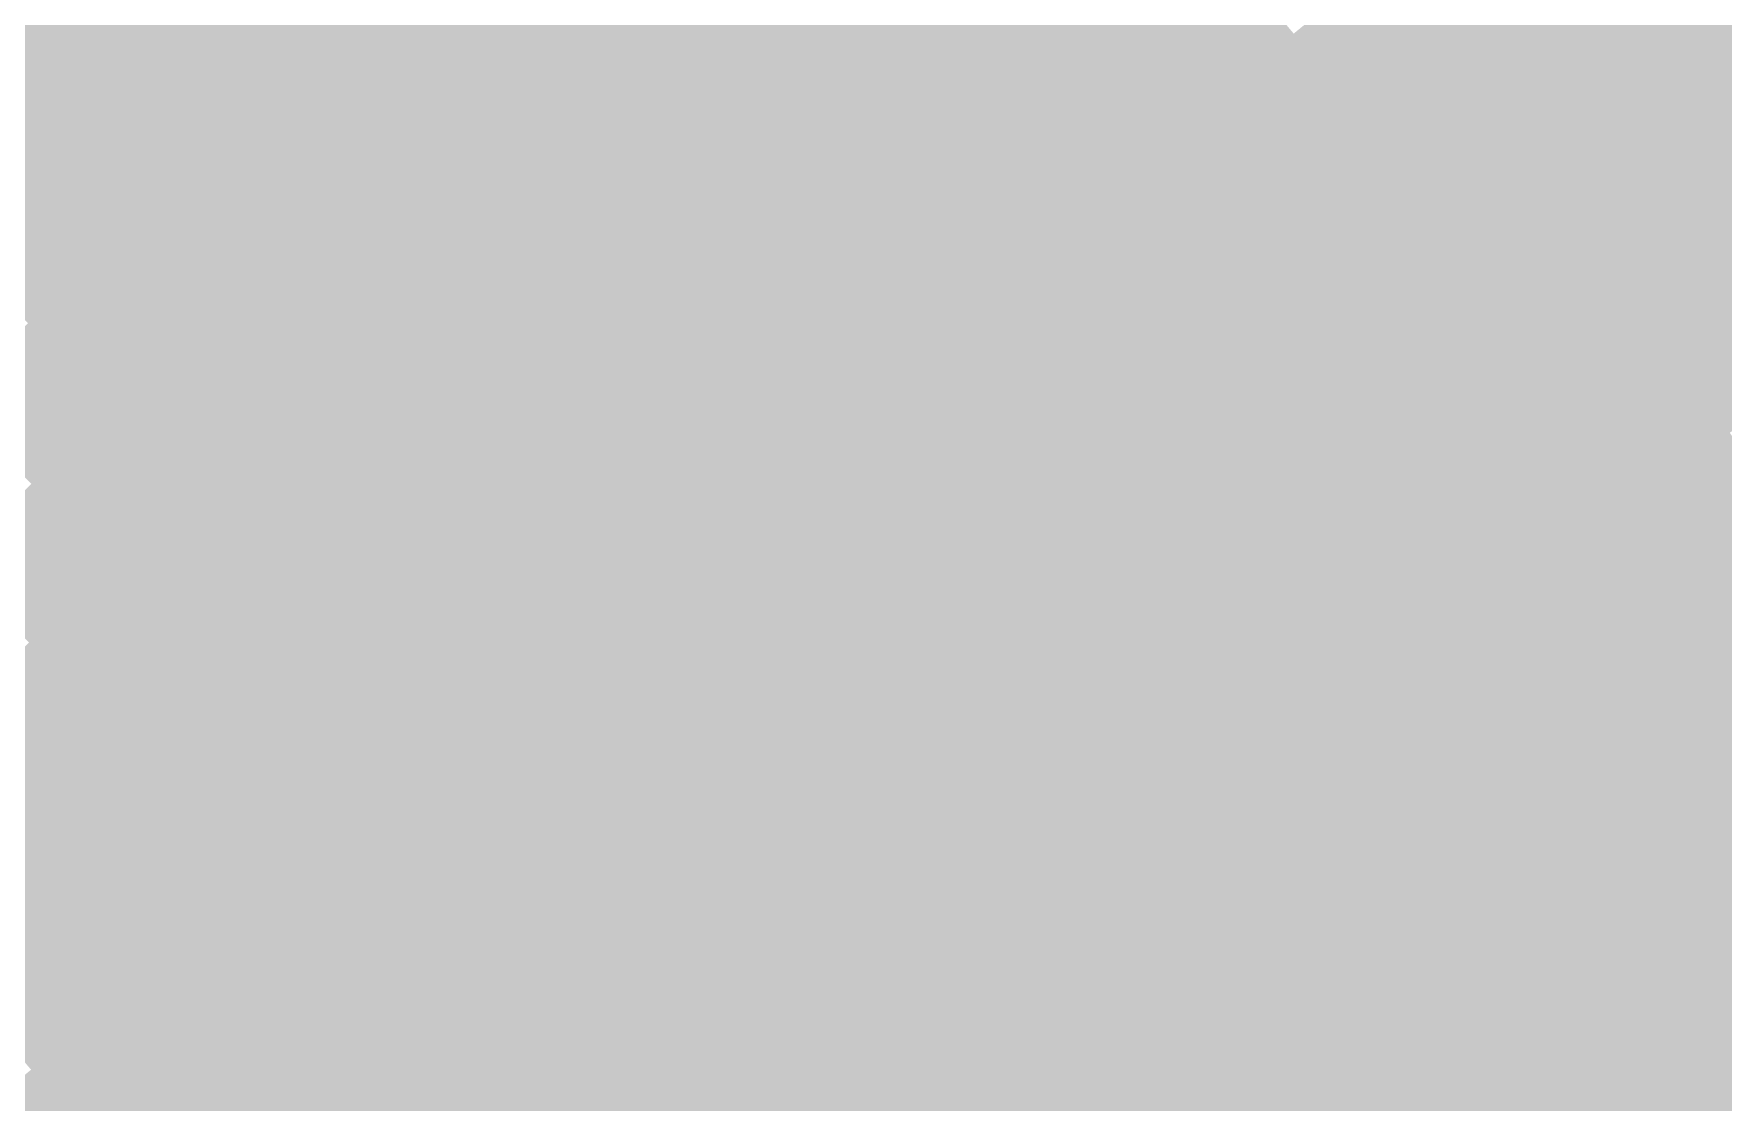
# Model space of a CAD drawing. Header units: inches. Extents: x -266 to 784, y -170 to 213.
# Drawn here: x 58.02 to 88.02, y 47 to 65.97 of the extents above; entities that cross this region are included whole.
import ezdxf

# ---------------------------------------------------------------- set-up
doc = ezdxf.new("R2010")
doc.units = ezdxf.units.IN
doc.header["$MEASUREMENT"] = 0

msp = doc.modelspace()

# ---------------------------------------------------------------- linework, layer by layer
at = {"color": 31, "true_color": 0xfec546}
msp.add_solid([(74.836064, 67.827454), (75.577015, 68.499013), (76.478093, 65.970457), (77.235302, 66.62363)], dxfattribs=at)
at = {"color": 31, "true_color": 0xfeca6d}
msp.add_solid([(82.712119, 67.880081), (83.485129, 68.514475), (84.353068, 65.82978), (85.141414, 66.445012)], dxfattribs=at)
at = {"color": 40, "true_color": 0xfcca00}
msp.add_solid([(58.132383, 67.391587), (58.785556, 68.148796), (59.768747, 65.94465), (60.440306, 66.685601)], dxfattribs=at)
at = {"color": 40, "true_color": 0xffc706}
msp.add_solid([(61.111865, 67.426552), (61.783424, 68.167504), (62.74819, 65.906485), (63.43773, 66.630732)], dxfattribs=at)
at = {"color": 40, "true_color": 0xffc333}
msp.add_solid([(70.976214, 67.574973), (71.700461, 68.264514), (72.61321, 65.812778), (73.354161, 66.484337)], dxfattribs=at)
at = {"color": 31, "true_color": 0xffcd7f}
msp.add_solid([(86.718107, 67.675475), (87.506453, 68.290707), (88.352828, 65.526923), (89.156036, 66.122623)], dxfattribs=at)
at = {"color": 40, "true_color": 0xffc513}
msp.add_solid([(64.127271, 67.354979), (64.816811, 68.079226), (65.760931, 65.760931), (66.468037, 66.468037)], dxfattribs=at)
at = {"color": 40, "true_color": 0xffc320}
msp.add_solid([(67.175144, 67.175144), (67.882251, 67.882251), (68.803473, 65.506352), (69.52772, 66.195892)], dxfattribs=at)
at = {"color": 31, "true_color": 0xfec340}
msp.add_solid([(74.095113, 67.155895), (74.836064, 67.827454), (75.720885, 65.317284), (76.478093, 65.970457)], dxfattribs=at)
at = {"color": 31, "true_color": 0xfec553}
msp.add_solid([(77.992511, 67.276803), (78.74972, 67.929976), (79.620077, 65.342508), (80.393087, 65.976902)], dxfattribs=at)
at = {"color": 31, "true_color": 0xfec866}
msp.add_solid([(81.939108, 67.245688), (82.712119, 67.880081), (83.564721, 65.214549), (84.353068, 65.82978)], dxfattribs=at)
at = {"color": 40, "true_color": 0xffc12d}
msp.add_solid([(70.251967, 66.885433), (70.976214, 67.574973), (71.872259, 65.141219), (72.61321, 65.812778)], dxfattribs=at)
at = {"color": 31, "true_color": 0xfecc7a}
msp.add_solid([(85.929761, 67.060243), (86.718107, 67.675475), (87.549621, 64.931224), (88.352828, 65.526923)], dxfattribs=at)
at = {"color": 40, "true_color": 0xf7c600}
msp.add_solid([(57.47921, 66.634378), (58.132383, 67.391587), (59.097188, 65.203699), (59.768747, 65.94465)], dxfattribs=at)
at = {"color": 40, "true_color": 0xffc600}
msp.add_solid([(60.440306, 66.685601), (61.111865, 67.426552), (62.058649, 65.182237), (62.74819, 65.906485)], dxfattribs=at)
at = {"color": 40, "true_color": 0xffc30d}
msp.add_solid([(63.43773, 66.630732), (64.127271, 67.354979), (65.053824, 65.053824), (65.760931, 65.760931)], dxfattribs=at)
at = {"color": 31, "true_color": 0xfec24d}
msp.add_solid([(77.235302, 66.62363), (77.992511, 67.276803), (78.847066, 64.708115), (79.620077, 65.342508)], dxfattribs=at)
at = {"color": 31, "true_color": 0xfec560}
msp.add_solid([(81.166098, 66.611295), (81.939108, 67.245688), (82.776375, 64.599317), (83.564721, 65.214549)], dxfattribs=at)
at = {"color": 40, "true_color": 0xffc11a}
msp.add_solid([(66.468037, 66.468037), (67.175144, 67.175144), (68.079226, 64.816811), (68.803473, 65.506352)], dxfattribs=at)
at = {"color": 40, "true_color": 0xffc03a}
msp.add_solid([(73.354161, 66.484337), (74.095113, 67.155895), (74.963676, 64.664111), (75.720885, 65.317284)], dxfattribs=at)
at = {"color": 31, "true_color": 0xfec973}
msp.add_solid([(85.141414, 66.445012), (85.929761, 67.060243), (86.746413, 64.335525), (87.549621, 64.931224)], dxfattribs=at)
at = {"color": 40, "true_color": 0xf3c300}
msp.add_solid([(56.826037, 65.87717), (57.47921, 66.634378), (58.425629, 64.462748), (59.097188, 65.203699)], dxfattribs=at)
at = {"color": 40, "true_color": 0xfcc400}
msp.add_solid([(59.768747, 65.94465), (60.440306, 66.685601), (61.369108, 64.45799), (62.058649, 65.182237)], dxfattribs=at)
at = {"color": 40, "true_color": 0xffc206}
msp.add_solid([(62.74819, 65.906485), (63.43773, 66.630732), (64.346717, 64.346717), (65.053824, 65.053824)], dxfattribs=at)
at = {"color": 40, "true_color": 0xffbf26}
msp.add_solid([(69.52772, 66.195892), (70.251967, 66.885433), (71.131308, 64.46966), (71.872259, 65.141219)], dxfattribs=at)
at = {"color": 31, "true_color": 0xfec046}
msp.add_solid([(76.478093, 65.970457), (77.235302, 66.62363), (78.074056, 64.073722), (78.847066, 64.708115)], dxfattribs=at)
at = {"color": 31, "true_color": 0xfec35a}
msp.add_solid([(80.393087, 65.976902), (81.166098, 66.611295), (81.988028, 63.984085), (82.776375, 64.599317)], dxfattribs=at)
at = {"color": 40, "true_color": 0xffbf13}
msp.add_solid([(65.760931, 65.760931), (66.468037, 66.468037), (67.354979, 64.127271), (68.079226, 64.816811)], dxfattribs=at)
at = {"color": 40, "true_color": 0xffbe33}
msp.add_solid([(72.61321, 65.812778), (73.354161, 66.484337), (74.206467, 64.010939), (74.963676, 64.664111)], dxfattribs=at)
at = {"color": 31, "true_color": 0xfec76d}
msp.add_solid([(84.353068, 65.82978), (85.141414, 66.445012), (85.943206, 63.739826), (86.746413, 64.335525)], dxfattribs=at)
at = {"color": 40, "true_color": 0xffbe20}
msp.add_solid([(68.803473, 65.506352), (69.52772, 66.195892), (70.390357, 63.798101), (71.131308, 64.46966)], dxfattribs=at)
at = {"color": 40, "true_color": 0xefbf00}
msp.add_solid([(56.172864, 65.119961), (56.826037, 65.87717), (57.75407, 63.721797), (58.425629, 64.462748)], dxfattribs=at)
at = {"color": 40, "true_color": 0xf7c000}
msp.add_solid([(59.097188, 65.203699), (59.768747, 65.94465), (60.679568, 63.733743), (61.369108, 64.45799)], dxfattribs=at)
at = {"color": 40, "true_color": 0xffc000}
msp.add_solid([(62.058649, 65.182237), (62.74819, 65.906485), (63.63961, 63.63961), (64.346717, 64.346717)], dxfattribs=at)
at = {"color": 40, "true_color": 0xffbe0d}
msp.add_solid([(65.053824, 65.053824), (65.760931, 65.760931), (66.630732, 63.43773), (67.354979, 64.127271)], dxfattribs=at)
at = {"color": 40, "true_color": 0xffbc2d}
msp.add_solid([(71.872259, 65.141219), (72.61321, 65.812778), (73.449258, 63.357766), (74.206467, 64.010939)], dxfattribs=at)
at = {"color": 31, "true_color": 0xfebe40}
msp.add_solid([(75.720885, 65.317284), (76.478093, 65.970457), (77.301045, 63.439328), (78.074056, 64.073722)], dxfattribs=at)
at = {"color": 31, "true_color": 0xfec153}
msp.add_solid([(79.620077, 65.342508), (80.393087, 65.976902), (81.199682, 63.368854), (81.988028, 63.984085)], dxfattribs=at)
at = {"color": 31, "true_color": 0xfec466}
msp.add_solid([(83.564721, 65.214549), (84.353068, 65.82978), (85.139998, 63.144126), (85.943206, 63.739826)], dxfattribs=at)
at = {"color": 40, "true_color": 0xffbc1a}
msp.add_solid([(68.079226, 64.816811), (68.803473, 65.506352), (69.649406, 63.126542), (70.390357, 63.798101)], dxfattribs=at)
at = {"color": 31, "true_color": 0xfec87a}
msp.add_solid([(87.549621, 64.931224), (88.352828, 65.526923), (89.116745, 62.763093), (89.934329, 63.338901)], dxfattribs=at)
at = {"color": 40, "true_color": 0xf3bd00}
msp.add_solid([(58.425629, 64.462748), (59.097188, 65.203699), (59.990027, 63.009496), (60.679568, 63.733743)], dxfattribs=at)
at = {"color": 40, "true_color": 0xfcbe00}
msp.add_solid([(61.369108, 64.45799), (62.058649, 65.182237), (62.932504, 62.932504), (63.63961, 63.63961)], dxfattribs=at)
at = {"color": 40, "true_color": 0xffba26}
msp.add_solid([(71.131308, 64.46966), (71.872259, 65.141219), (72.692049, 62.704593), (73.449258, 63.357766)], dxfattribs=at)
at = {"color": 40, "true_color": 0xffbc3a}
msp.add_solid([(74.963676, 64.664111), (75.720885, 65.317284), (76.528035, 62.804935), (77.301045, 63.439328)], dxfattribs=at)
at = {"color": 31, "true_color": 0xfebe4d}
msp.add_solid([(78.847066, 64.708115), (79.620077, 65.342508), (80.411336, 62.753622), (81.199682, 63.368854)], dxfattribs=at)
at = {"color": 31, "true_color": 0xfec260}
msp.add_solid([(82.776375, 64.599317), (83.564721, 65.214549), (84.336791, 62.548427), (85.139998, 63.144126)], dxfattribs=at)
at = {"color": 40, "true_color": 0xffbc06}
msp.add_solid([(64.346717, 64.346717), (65.053824, 65.053824), (65.906485, 62.74819), (66.630732, 63.43773)], dxfattribs=at)
at = {"color": 40, "true_color": 0xffba13}
msp.add_solid([(67.354979, 64.127271), (68.079226, 64.816811), (68.908455, 62.454983), (69.649406, 63.126542)], dxfattribs=at)
at = {"color": 31, "true_color": 0xfec673}
msp.add_solid([(86.746413, 64.335525), (87.549621, 64.931224), (88.29916, 62.187285), (89.116745, 62.763093)], dxfattribs=at)
at = {"color": 40, "true_color": 0xffba33}
msp.add_solid([(74.206467, 64.010939), (74.963676, 64.664111), (75.755024, 62.170542), (76.528035, 62.804935)], dxfattribs=at)
at = {"color": 31, "true_color": 0xfebc46}
msp.add_solid([(78.074056, 64.073722), (78.847066, 64.708115), (79.622989, 62.138391), (80.411336, 62.753622)], dxfattribs=at)
at = {"color": 31, "true_color": 0xfebf5a}
msp.add_solid([(81.988028, 63.984085), (82.776375, 64.599317), (83.533583, 61.952728), (84.336791, 62.548427)], dxfattribs=at)
at = {"color": 40, "true_color": 0xefba00}
msp.add_solid([(57.75407, 63.721797), (58.425629, 64.462748), (59.300487, 62.285249), (59.990027, 63.009496)], dxfattribs=at)
at = {"color": 40, "true_color": 0xf7bb00}
msp.add_solid([(60.679568, 63.733743), (61.369108, 64.45799), (62.225397, 62.225397), (62.932504, 62.932504)], dxfattribs=at)
at = {"color": 40, "true_color": 0xffba00}
msp.add_solid([(63.63961, 63.63961), (64.346717, 64.346717), (65.182237, 62.058649), (65.906485, 62.74819)], dxfattribs=at)
at = {"color": 40, "true_color": 0xffb820}
msp.add_solid([(70.390357, 63.798101), (71.131308, 64.46966), (71.93484, 62.05142), (72.692049, 62.704593)], dxfattribs=at)
at = {"color": 31, "true_color": 0xfec36d}
msp.add_solid([(85.943206, 63.739826), (86.746413, 64.335525), (87.481575, 61.611476), (88.29916, 62.187285)], dxfattribs=at)
at = {"color": 40, "true_color": 0xffb80d}
msp.add_solid([(66.630732, 63.43773), (67.354979, 64.127271), (68.167504, 61.783424), (68.908455, 62.454983)], dxfattribs=at)
at = {"color": 40, "true_color": 0xffb72d}
msp.add_solid([(73.449258, 63.357766), (74.206467, 64.010939), (74.982014, 61.536149), (75.755024, 62.170542)], dxfattribs=at)
at = {"color": 43, "true_color": 0xfeb940}
msp.add_solid([(77.301045, 63.439328), (78.074056, 64.073722), (78.834643, 61.523159), (79.622989, 62.138391)], dxfattribs=at)
at = {"color": 31, "true_color": 0xfebd53}
msp.add_solid([(81.199682, 63.368854), (81.988028, 63.984085), (82.730376, 61.357028), (83.533583, 61.952728)], dxfattribs=at)
at = {"color": 40, "true_color": 0xebb600}
msp.add_solid([(57.082511, 62.980846), (57.75407, 63.721797), (58.610946, 61.561002), (59.300487, 62.285249)], dxfattribs=at)
at = {"color": 40, "true_color": 0xf3b700}
msp.add_solid([(59.990027, 63.009496), (60.679568, 63.733743), (61.51829, 61.51829), (62.225397, 62.225397)], dxfattribs=at)
at = {"color": 40, "true_color": 0xfcb800}
msp.add_solid([(62.932504, 62.932504), (63.63961, 63.63961), (64.45799, 61.369108), (65.182237, 62.058649)], dxfattribs=at)
at = {"color": 40, "true_color": 0xffb61a}
msp.add_solid([(69.649406, 63.126542), (70.390357, 63.798101), (71.177632, 61.398247), (71.93484, 62.05142)], dxfattribs=at)
at = {"color": 31, "true_color": 0xfec066}
msp.add_solid([(85.139998, 63.144126), (85.943206, 63.739826), (86.66399, 61.035668), (87.481575, 61.611476)], dxfattribs=at)
at = {"color": 40, "true_color": 0xffb606}
msp.add_solid([(65.906485, 62.74819), (66.630732, 63.43773), (67.426552, 61.111865), (68.167504, 61.783424)], dxfattribs=at)
at = {"color": 40, "true_color": 0xffb526}
msp.add_solid([(72.692049, 62.704593), (73.449258, 63.357766), (74.209004, 60.901755), (74.982014, 61.536149)], dxfattribs=at)
at = {"color": 40, "true_color": 0xffb73a}
msp.add_solid([(76.528035, 62.804935), (77.301045, 63.439328), (78.046296, 60.907927), (78.834643, 61.523159)], dxfattribs=at)
at = {"color": 31, "true_color": 0xfeba4d}
msp.add_solid([(80.411336, 62.753622), (81.199682, 63.368854), (81.927168, 60.761329), (82.730376, 61.357028)], dxfattribs=at)
at = {"color": 40, "true_color": 0xefb400}
msp.add_solid([(59.300487, 62.285249), (59.990027, 63.009496), (60.811183, 60.811183), (61.51829, 61.51829)], dxfattribs=at)
at = {"color": 40, "true_color": 0xffb413}
msp.add_solid([(68.908455, 62.454983), (69.649406, 63.126542), (70.420423, 60.745074), (71.177632, 61.398247)], dxfattribs=at)
at = {"color": 31, "true_color": 0xfebe60}
msp.add_solid([(84.336791, 62.548427), (85.139998, 63.144126), (85.846405, 60.45986), (86.66399, 61.035668)], dxfattribs=at)
at = {"color": 40, "true_color": 0xe6b300}
msp.add_solid([(56.410952, 62.239895), (57.082511, 62.980846), (57.921406, 60.836755), (58.610946, 61.561002)], dxfattribs=at)
at = {"color": 40, "true_color": 0xf7b500}
msp.add_solid([(62.225397, 62.225397), (62.932504, 62.932504), (63.733743, 60.679568), (64.45799, 61.369108)], dxfattribs=at)
at = {"color": 40, "true_color": 0xffb400}
msp.add_solid([(65.182237, 62.058649), (65.906485, 62.74819), (66.685601, 60.440306), (67.426552, 61.111865)], dxfattribs=at)
at = {"color": 40, "true_color": 0xffb320}
msp.add_solid([(71.93484, 62.05142), (72.692049, 62.704593), (73.435993, 60.267362), (74.209004, 60.901755)], dxfattribs=at)
at = {"color": 40, "true_color": 0xffb533}
msp.add_solid([(75.755024, 62.170542), (76.528035, 62.804935), (77.25795, 60.292696), (78.046296, 60.907927)], dxfattribs=at)
at = {"color": 31, "true_color": 0xfeb846}
msp.add_solid([(79.622989, 62.138391), (80.411336, 62.753622), (81.123961, 60.16563), (81.927168, 60.761329)], dxfattribs=at)
at = {"color": 40, "true_color": 0xffb20d}
msp.add_solid([(68.167504, 61.783424), (68.908455, 62.454983), (69.663214, 60.091902), (70.420423, 60.745074)], dxfattribs=at)
at = {"color": 31, "true_color": 0xfebb5a}
msp.add_solid([(83.533583, 61.952728), (84.336791, 62.548427), (85.028821, 59.884052), (85.846405, 60.45986)], dxfattribs=at)
at = {"color": 40, "true_color": 0xebb100}
msp.add_solid([(58.610946, 61.561002), (59.300487, 62.285249), (60.104076, 60.104076), (60.811183, 60.811183)], dxfattribs=at)
at = {"color": 40, "true_color": 0xf3b200}
msp.add_solid([(61.51829, 61.51829), (62.225397, 62.225397), (63.009496, 59.990027), (63.733743, 60.679568)], dxfattribs=at)
at = {"color": 40, "true_color": 0xffb22d}
msp.add_solid([(74.982014, 61.536149), (75.755024, 62.170542), (76.469603, 59.677464), (77.25795, 60.292696)], dxfattribs=at)
at = {"color": 43, "true_color": 0xfeb540}
msp.add_solid([(78.834643, 61.523159), (79.622989, 62.138391), (80.320753, 59.56993), (81.123961, 60.16563)], dxfattribs=at)
at = {"color": 31, "true_color": 0xfec06d}
msp.add_solid([(87.481575, 61.611476), (88.29916, 62.187285), (88.967249, 59.446015), (89.798718, 60.001585)], dxfattribs=at)
at = {"color": 40, "true_color": 0xfcb200}
msp.add_solid([(64.45799, 61.369108), (65.182237, 62.058649), (65.94465, 59.768747), (66.685601, 60.440306)], dxfattribs=at)
at = {"color": 40, "true_color": 0xffb11a}
msp.add_solid([(71.177632, 61.398247), (71.93484, 62.05142), (72.662983, 59.632969), (73.435993, 60.267362)], dxfattribs=at)
at = {"color": 31, "true_color": 0xfeb853}
msp.add_solid([(82.730376, 61.357028), (83.533583, 61.952728), (84.211236, 59.308244), (85.028821, 59.884052)], dxfattribs=at)
at = {"color": 40, "true_color": 0xe6ae00}
msp.add_solid([(57.921406, 60.836755), (58.610946, 61.561002), (59.39697, 59.39697), (60.104076, 60.104076)], dxfattribs=at)
at = {"color": 40, "true_color": 0xefaf00}
msp.add_solid([(60.811183, 60.811183), (61.51829, 61.51829), (62.285249, 59.300487), (63.009496, 59.990027)], dxfattribs=at)
at = {"color": 40, "true_color": 0xffb006}
msp.add_solid([(67.426552, 61.111865), (68.167504, 61.783424), (68.906005, 59.438729), (69.663214, 60.091902)], dxfattribs=at)
at = {"color": 40, "true_color": 0xffb026}
msp.add_solid([(74.209004, 60.901755), (74.982014, 61.536149), (75.681257, 59.062233), (76.469603, 59.677464)], dxfattribs=at)
at = {"color": 40, "true_color": 0xffb33a}
msp.add_solid([(78.046296, 60.907927), (78.834643, 61.523159), (79.517546, 58.974231), (80.320753, 59.56993)], dxfattribs=at)
at = {"color": 31, "true_color": 0xfebd66}
msp.add_solid([(86.66399, 61.035668), (87.481575, 61.611476), (88.135779, 58.890445), (88.967249, 59.446015)], dxfattribs=at)
at = {"color": 40, "true_color": 0xf7af00}
msp.add_solid([(63.733743, 60.679568), (64.45799, 61.369108), (65.203699, 59.097188), (65.94465, 59.768747)], dxfattribs=at)
at = {"color": 40, "true_color": 0xffaf13}
msp.add_solid([(70.420423, 60.745074), (71.177632, 61.398247), (71.889972, 58.998575), (72.662983, 59.632969)], dxfattribs=at)
at = {"color": 31, "true_color": 0xfeb64d}
msp.add_solid([(81.927168, 60.761329), (82.730376, 61.357028), (83.393651, 58.732436), (84.211236, 59.308244)], dxfattribs=at)
at = {"color": 40, "true_color": 0xffae00}
msp.add_solid([(66.685601, 60.440306), (67.426552, 61.111865), (68.148796, 58.785556), (68.906005, 59.438729)], dxfattribs=at)
at = {"color": 40, "true_color": 0xffae20}
msp.add_solid([(73.435993, 60.267362), (74.209004, 60.901755), (74.892911, 58.447001), (75.681257, 59.062233)], dxfattribs=at)
at = {"color": 40, "true_color": 0xffb033}
msp.add_solid([(77.25795, 60.292696), (78.046296, 60.907927), (78.714338, 58.378532), (79.517546, 58.974231)], dxfattribs=at)
at = {"color": 31, "true_color": 0xfeba60}
msp.add_solid([(85.846405, 60.45986), (86.66399, 61.035668), (87.304309, 58.334874), (88.135779, 58.890445)], dxfattribs=at)
at = {"color": 42, "true_color": 0xe2aa00}
msp.add_solid([(57.231865, 60.112508), (57.921406, 60.836755), (58.689863, 58.689863), (59.39697, 59.39697)], dxfattribs=at)
at = {"color": 40, "true_color": 0xebab00}
msp.add_solid([(60.104076, 60.104076), (60.811183, 60.811183), (61.561002, 58.610946), (62.285249, 59.300487)], dxfattribs=at)
at = {"color": 40, "true_color": 0xf3ac00}
msp.add_solid([(63.009496, 59.990027), (63.733743, 60.679568), (64.462748, 58.425629), (65.203699, 59.097188)], dxfattribs=at)
at = {"color": 40, "true_color": 0xffac0d}
msp.add_solid([(69.663214, 60.091902), (70.420423, 60.745074), (71.116962, 58.364182), (71.889972, 58.998575)], dxfattribs=at)
at = {"color": 31, "true_color": 0xfeb346}
msp.add_solid([(81.123961, 60.16563), (81.927168, 60.761329), (82.576066, 58.156627), (83.393651, 58.732436)], dxfattribs=at)
at = {"color": 40, "true_color": 0xfcac00}
msp.add_solid([(65.94465, 59.768747), (66.685601, 60.440306), (67.391587, 58.132383), (68.148796, 58.785556)], dxfattribs=at)
at = {"color": 40, "true_color": 0xffae2d}
msp.add_solid([(76.469603, 59.677464), (77.25795, 60.292696), (77.911131, 57.782833), (78.714338, 58.378532)], dxfattribs=at)
at = {"color": 31, "true_color": 0xfeb75a}
msp.add_solid([(85.028821, 59.884052), (85.846405, 60.45986), (86.47284, 57.779304), (87.304309, 58.334874)], dxfattribs=at)
at = {"color": 42, "true_color": 0xdea700}
msp.add_solid([(56.542325, 59.388261), (57.231865, 60.112508), (57.982756, 57.982756), (58.689863, 58.689863)], dxfattribs=at)
at = {"color": 42, "true_color": 0xe6a800}
msp.add_solid([(59.39697, 59.39697), (60.104076, 60.104076), (60.836755, 57.921406), (61.561002, 58.610946)], dxfattribs=at)
at = {"color": 40, "true_color": 0xefa900}
msp.add_solid([(62.285249, 59.300487), (63.009496, 59.990027), (63.721797, 57.75407), (64.462748, 58.425629)], dxfattribs=at)
at = {"color": 40, "true_color": 0xffaa06}
msp.add_solid([(68.906005, 59.438729), (69.663214, 60.091902), (70.343951, 57.729789), (71.116962, 58.364182)], dxfattribs=at)
at = {"color": 40, "true_color": 0xffab1a}
msp.add_solid([(72.662983, 59.632969), (73.435993, 60.267362), (74.104564, 57.83177), (74.892911, 58.447001)], dxfattribs=at)
at = {"color": 43, "true_color": 0xfeb140}
msp.add_solid([(80.320753, 59.56993), (81.123961, 60.16563), (81.758481, 57.580819), (82.576066, 58.156627)], dxfattribs=at)
at = {"color": 40, "true_color": 0xf7a900}
msp.add_solid([(65.203699, 59.097188), (65.94465, 59.768747), (66.634378, 57.47921), (67.391587, 58.132383)], dxfattribs=at)
at = {"color": 31, "true_color": 0xfeb453}
msp.add_solid([(84.211236, 59.308244), (85.028821, 59.884052), (85.64137, 57.223734), (86.47284, 57.779304)], dxfattribs=at)
at = {"color": 42, "true_color": 0xe2a500}
msp.add_solid([(58.689863, 58.689863), (59.39697, 59.39697), (60.112508, 57.231865), (60.836755, 57.921406)], dxfattribs=at)
at = {"color": 40, "true_color": 0xffa800}
msp.add_solid([(68.148796, 58.785556), (68.906005, 59.438729), (69.570941, 57.095396), (70.343951, 57.729789)], dxfattribs=at)
at = {"color": 40, "true_color": 0xffa913}
msp.add_solid([(71.889972, 58.998575), (72.662983, 59.632969), (73.316218, 57.216538), (74.104564, 57.83177)], dxfattribs=at)
at = {"color": 40, "true_color": 0xffab26}
msp.add_solid([(75.681257, 59.062233), (76.469603, 59.677464), (77.107923, 57.187133), (77.911131, 57.782833)], dxfattribs=at)
at = {"color": 40, "true_color": 0xffae3a}
msp.add_solid([(79.517546, 58.974231), (80.320753, 59.56993), (80.940897, 57.005011), (81.758481, 57.580819)], dxfattribs=at)
at = {"color": 40, "true_color": 0xeba600}
msp.add_solid([(61.561002, 58.610946), (62.285249, 59.300487), (62.980846, 57.082511), (63.721797, 57.75407)], dxfattribs=at)
at = {"color": 40, "true_color": 0xf3a600}
msp.add_solid([(64.462748, 58.425629), (65.203699, 59.097188), (65.87717, 56.826037), (66.634378, 57.47921)], dxfattribs=at)
at = {"color": 31, "true_color": 0xfeb24d}
msp.add_solid([(83.393651, 58.732436), (84.211236, 59.308244), (84.8099, 56.668164), (85.64137, 57.223734)], dxfattribs=at)
at = {"color": 40, "true_color": 0xffa70d}
msp.add_solid([(71.116962, 58.364182), (71.889972, 58.998575), (72.527871, 56.601306), (73.316218, 57.216538)], dxfattribs=at)
at = {"color": 40, "true_color": 0xffa920}
msp.add_solid([(74.892911, 58.447001), (75.681257, 59.062233), (76.304715, 56.591434), (77.107923, 57.187133)], dxfattribs=at)
at = {"color": 40, "true_color": 0xffab33}
msp.add_solid([(78.714338, 58.378532), (79.517546, 58.974231), (80.123312, 56.429203), (80.940897, 57.005011)], dxfattribs=at)
at = {"color": 31, "true_color": 0xfeb660}
msp.add_solid([(87.304309, 58.334874), (88.135779, 58.890445), (88.709624, 56.17475), (89.554478, 56.709748)], dxfattribs=at)
at = {"color": 42, "true_color": 0xdea200}
msp.add_solid([(57.982756, 57.982756), (58.689863, 58.689863), (59.388261, 56.542325), (60.112508, 57.231865)], dxfattribs=at)
at = {"color": 42, "true_color": 0xe6a300}
msp.add_solid([(60.836755, 57.921406), (61.561002, 58.610946), (62.239895, 56.410952), (62.980846, 57.082511)], dxfattribs=at)
at = {"color": 40, "true_color": 0xfca600}
msp.add_solid([(67.391587, 58.132383), (68.148796, 58.785556), (68.79793, 56.461002), (69.570941, 57.095396)], dxfattribs=at)
at = {"color": 21, "true_color": 0xfeaf46}
msp.add_solid([(82.576066, 58.156627), (83.393651, 58.732436), (83.978431, 56.112594), (84.8099, 56.668164)], dxfattribs=at)
at = {"color": 40, "true_color": 0xefa300}
msp.add_solid([(63.721797, 57.75407), (64.462748, 58.425629), (65.119961, 56.172864), (65.87717, 56.826037)], dxfattribs=at)
at = {"color": 40, "true_color": 0xffa406}
msp.add_solid([(70.343951, 57.729789), (71.116962, 58.364182), (71.739525, 55.986075), (72.527871, 56.601306)], dxfattribs=at)
at = {"color": 40, "true_color": 0xffa61a}
msp.add_solid([(74.104564, 57.83177), (74.892911, 58.447001), (75.501508, 55.995735), (76.304715, 56.591434)], dxfattribs=at)
at = {"color": 40, "true_color": 0xffa92d}
msp.add_solid([(77.911131, 57.782833), (78.714338, 58.378532), (79.305727, 55.853395), (80.123312, 56.429203)], dxfattribs=at)
at = {"color": 31, "true_color": 0xfeb35a}
msp.add_solid([(86.47284, 57.779304), (87.304309, 58.334874), (87.864771, 55.639752), (88.709624, 56.17475)], dxfattribs=at)
at = {"color": 42, "true_color": 0xda9f00}
msp.add_solid([(57.275649, 57.275649), (57.982756, 57.982756), (58.664014, 55.852784), (59.388261, 56.542325)], dxfattribs=at)
at = {"color": 42, "true_color": 0xe2a000}
msp.add_solid([(60.112508, 57.231865), (60.836755, 57.921406), (61.498943, 55.739393), (62.239895, 56.410952)], dxfattribs=at)
at = {"color": 40, "true_color": 0xf7a300}
msp.add_solid([(66.634378, 57.47921), (67.391587, 58.132383), (68.02492, 55.826609), (68.79793, 56.461002)], dxfattribs=at)
at = {"color": 43, "true_color": 0xfeac40}
msp.add_solid([(81.758481, 57.580819), (82.576066, 58.156627), (83.146961, 55.557023), (83.978431, 56.112594)], dxfattribs=at)
at = {"color": 42, "true_color": 0xeba000}
msp.add_solid([(62.980846, 57.082511), (63.721797, 57.75407), (64.362752, 55.519692), (65.119961, 56.172864)], dxfattribs=at)
at = {"color": 40, "true_color": 0xffa200}
msp.add_solid([(69.570941, 57.095396), (70.343951, 57.729789), (70.951178, 55.370843), (71.739525, 55.986075)], dxfattribs=at)
at = {"color": 40, "true_color": 0xffa413}
msp.add_solid([(73.316218, 57.216538), (74.104564, 57.83177), (74.6983, 55.400035), (75.501508, 55.995735)], dxfattribs=at)
at = {"color": 40, "true_color": 0xffa626}
msp.add_solid([(77.107923, 57.187133), (77.911131, 57.782833), (78.488142, 55.277586), (79.305727, 55.853395)], dxfattribs=at)
at = {"color": 31, "true_color": 0xfeb053}
msp.add_solid([(85.64137, 57.223734), (86.47284, 57.779304), (87.019917, 55.104755), (87.864771, 55.639752)], dxfattribs=at)
at = {"color": 40, "true_color": 0xf3a100}
msp.add_solid([(65.87717, 56.826037), (66.634378, 57.47921), (67.251909, 55.192216), (68.02492, 55.826609)], dxfattribs=at)
at = {"color": 40, "true_color": 0xffa93a}
msp.add_solid([(80.940897, 57.005011), (81.758481, 57.580819), (82.315492, 55.001453), (83.146961, 55.557023)], dxfattribs=at)
at = {"color": 42, "true_color": 0xd59c00}
msp.add_solid([(56.568542, 56.568542), (57.275649, 57.275649), (57.939767, 55.163244), (58.664014, 55.852784)], dxfattribs=at)
at = {"color": 42, "true_color": 0xde9d00}
msp.add_solid([(59.388261, 56.542325), (60.112508, 57.231865), (60.757992, 55.067834), (61.498943, 55.739393)], dxfattribs=at)
at = {"color": 42, "true_color": 0xe69d00}
msp.add_solid([(62.239895, 56.410952), (62.980846, 57.082511), (63.605543, 54.866519), (64.362752, 55.519692)], dxfattribs=at)
at = {"color": 40, "true_color": 0xfca000}
msp.add_solid([(68.79793, 56.461002), (69.570941, 57.095396), (70.162832, 54.755612), (70.951178, 55.370843)], dxfattribs=at)
at = {"color": 40, "true_color": 0xffa10d}
msp.add_solid([(72.527871, 56.601306), (73.316218, 57.216538), (73.895093, 54.804336), (74.6983, 55.400035)], dxfattribs=at)
at = {"color": 40, "true_color": 0xffa320}
msp.add_solid([(76.304715, 56.591434), (77.107923, 57.187133), (77.670557, 54.701778), (78.488142, 55.277586)], dxfattribs=at)
at = {"color": 40, "true_color": 0xffa633}
msp.add_solid([(80.123312, 56.429203), (80.940897, 57.005011), (81.484022, 54.445883), (82.315492, 55.001453)], dxfattribs=at)
at = {"color": 21, "true_color": 0xfead4d}
msp.add_solid([(84.8099, 56.668164), (85.64137, 57.223734), (86.175064, 54.569757), (87.019917, 55.104755)], dxfattribs=at)
at = {"color": 30, "true_color": 0xef9e00}
msp.add_solid([(65.119961, 56.172864), (65.87717, 56.826037), (66.478899, 54.557822), (67.251909, 55.192216)], dxfattribs=at)
at = {"color": 42, "true_color": 0xda9a00}
msp.add_solid([(58.664014, 55.852784), (59.388261, 56.542325), (60.017041, 54.396275), (60.757992, 55.067834)], dxfattribs=at)
at = {"color": 42, "true_color": 0xe29b00}
msp.add_solid([(61.498943, 55.739393), (62.239895, 56.410952), (62.848334, 54.213346), (63.605543, 54.866519)], dxfattribs=at)
at = {"color": 30, "true_color": 0xf79e00}
msp.add_solid([(68.02492, 55.826609), (68.79793, 56.461002), (69.374486, 54.14038), (70.162832, 54.755612)], dxfattribs=at)
at = {"color": 30, "true_color": 0xff9f06}
msp.add_solid([(71.739525, 55.986075), (72.527871, 56.601306), (73.091885, 54.208637), (73.895093, 54.804336)], dxfattribs=at)
at = {"color": 40, "true_color": 0xffa11a}
msp.add_solid([(75.501508, 55.995735), (76.304715, 56.591434), (76.852972, 54.12597), (77.670557, 54.701778)], dxfattribs=at)
at = {"color": 40, "true_color": 0xffa42d}
msp.add_solid([(79.305727, 55.853395), (80.123312, 56.429203), (80.652552, 53.890313), (81.484022, 54.445883)], dxfattribs=at)
at = {"color": 21, "true_color": 0xfeaa46}
msp.add_solid([(83.978431, 56.112594), (84.8099, 56.668164), (85.33021, 54.03476), (86.175064, 54.569757)], dxfattribs=at)
at = {"color": 42, "true_color": 0xeb9b00}
msp.add_solid([(64.362752, 55.519692), (65.119961, 56.172864), (65.705889, 53.923429), (66.478899, 54.557822)], dxfattribs=at)
at = {"color": 21, "true_color": 0xfea740}
msp.add_solid([(83.146961, 55.557023), (83.978431, 56.112594), (84.485357, 53.499762), (85.33021, 54.03476)], dxfattribs=at)
at = {"color": 21, "true_color": 0xfeaf5a}
msp.add_solid([(87.864771, 55.639752), (88.709624, 56.17475), (89.203775, 53.466685), (90.061504, 53.980788)], dxfattribs=at)
at = {"color": 42, "true_color": 0xd59700}
msp.add_solid([(57.939767, 55.163244), (58.664014, 55.852784), (59.27609, 53.724716), (60.017041, 54.396275)], dxfattribs=at)
at = {"color": 30, "true_color": 0xf39b00}
msp.add_solid([(67.251909, 55.192216), (68.02492, 55.826609), (68.586139, 53.525148), (69.374486, 54.14038)], dxfattribs=at)
at = {"color": 30, "true_color": 0xff9c00}
msp.add_solid([(70.951178, 55.370843), (71.739525, 55.986075), (72.288678, 53.612937), (73.091885, 54.208637)], dxfattribs=at)
at = {"color": 30, "true_color": 0xff9e13}
msp.add_solid([(74.6983, 55.400035), (75.501508, 55.995735), (76.035388, 53.550162), (76.852972, 54.12597)], dxfattribs=at)
at = {"color": 40, "true_color": 0xffa126}
msp.add_solid([(78.488142, 55.277586), (79.305727, 55.853395), (79.821083, 53.334742), (80.652552, 53.890313)], dxfattribs=at)
at = {"color": 42, "true_color": 0xde9800}
msp.add_solid([(60.757992, 55.067834), (61.498943, 55.739393), (62.091125, 53.560173), (62.848334, 54.213346)], dxfattribs=at)
at = {"color": 42, "true_color": 0xe69800}
msp.add_solid([(63.605543, 54.866519), (64.362752, 55.519692), (64.932878, 53.289036), (65.705889, 53.923429)], dxfattribs=at)
at = {"color": 40, "true_color": 0xffa53a}
msp.add_solid([(82.315492, 55.001453), (83.146961, 55.557023), (83.640503, 52.964764), (84.485357, 53.499762)], dxfattribs=at)
at = {"color": 21, "true_color": 0xfeac53}
msp.add_solid([(87.019917, 55.104755), (87.864771, 55.639752), (88.346047, 52.952583), (89.203775, 53.466685)], dxfattribs=at)
at = {"color": 30, "true_color": 0xef9800}
msp.add_solid([(66.478899, 54.557822), (67.251909, 55.192216), (67.797793, 52.909917), (68.586139, 53.525148)], dxfattribs=at)
at = {"color": 30, "true_color": 0xfc9a00}
msp.add_solid([(70.162832, 54.755612), (70.951178, 55.370843), (71.48547, 53.017238), (72.288678, 53.612937)], dxfattribs=at)
at = {"color": 30, "true_color": 0xff9b0d}
msp.add_solid([(73.895093, 54.804336), (74.6983, 55.400035), (75.217803, 52.974354), (76.035388, 53.550162)], dxfattribs=at)
at = {"color": 30, "true_color": 0xff9e20}
msp.add_solid([(77.670557, 54.701778), (78.488142, 55.277586), (78.989613, 52.779172), (79.821083, 53.334742)], dxfattribs=at)
at = {"color": 42, "true_color": 0xd19400}
msp.add_solid([(57.21552, 54.473703), (57.939767, 55.163244), (58.535139, 53.053157), (59.27609, 53.724716)], dxfattribs=at)
at = {"color": 42, "true_color": 0xda9500}
msp.add_solid([(60.017041, 54.396275), (60.757992, 55.067834), (61.333917, 52.907), (62.091125, 53.560173)], dxfattribs=at)
at = {"color": 40, "true_color": 0xffa233}
msp.add_solid([(81.484022, 54.445883), (82.315492, 55.001453), (82.795649, 52.429767), (83.640503, 52.964764)], dxfattribs=at)
at = {"color": 21, "true_color": 0xfea94d}
msp.add_solid([(86.175064, 54.569757), (87.019917, 55.104755), (87.488318, 52.43848), (88.346047, 52.952583)], dxfattribs=at)
at = {"color": 42, "true_color": 0xe29500}
msp.add_solid([(62.848334, 54.213346), (63.605543, 54.866519), (64.159868, 52.654643), (64.932878, 53.289036)], dxfattribs=at)
at = {"color": 30, "true_color": 0xf79800}
msp.add_solid([(69.374486, 54.14038), (70.162832, 54.755612), (70.682263, 52.421539), (71.48547, 53.017238)], dxfattribs=at)
at = {"color": 30, "true_color": 0xff9906}
msp.add_solid([(73.091885, 54.208637), (73.895093, 54.804336), (74.400218, 52.398545), (75.217803, 52.974354)], dxfattribs=at)
at = {"color": 30, "true_color": 0xff9b1a}
msp.add_solid([(76.852972, 54.12597), (77.670557, 54.701778), (78.158144, 52.223602), (78.989613, 52.779172)], dxfattribs=at)
at = {"color": 42, "true_color": 0xcd9100}
msp.add_solid([(56.491272, 53.784162), (57.21552, 54.473703), (57.794188, 52.381598), (58.535139, 53.053157)], dxfattribs=at)
at = {"color": 42, "true_color": 0xd59200}
msp.add_solid([(59.27609, 53.724716), (60.017041, 54.396275), (60.576708, 52.253827), (61.333917, 52.907)], dxfattribs=at)
at = {"color": 30, "true_color": 0xeb9500}
msp.add_solid([(65.705889, 53.923429), (66.478899, 54.557822), (67.009446, 52.294685), (67.797793, 52.909917)], dxfattribs=at)
at = {"color": 30, "true_color": 0xff9f2d}
msp.add_solid([(80.652552, 53.890313), (81.484022, 54.445883), (81.950796, 51.894769), (82.795649, 52.429767)], dxfattribs=at)
at = {"color": 21, "true_color": 0xfea646}
msp.add_solid([(85.33021, 54.03476), (86.175064, 54.569757), (86.63059, 51.924377), (87.488318, 52.43848)], dxfattribs=at)
at = {"color": 42, "true_color": 0xde9200}
msp.add_solid([(62.091125, 53.560173), (62.848334, 54.213346), (63.386857, 52.020249), (64.159868, 52.654643)], dxfattribs=at)
at = {"color": 30, "true_color": 0xf39500}
msp.add_solid([(68.586139, 53.525148), (69.374486, 54.14038), (69.879055, 51.825839), (70.682263, 52.421539)], dxfattribs=at)
at = {"color": 30, "true_color": 0xff9600}
msp.add_solid([(72.288678, 53.612937), (73.091885, 54.208637), (73.582633, 51.822737), (74.400218, 52.398545)], dxfattribs=at)
at = {"color": 30, "true_color": 0xff9813}
msp.add_solid([(76.035388, 53.550162), (76.852972, 54.12597), (77.326674, 51.668032), (78.158144, 52.223602)], dxfattribs=at)
at = {"color": 21, "true_color": 0xfea340}
msp.add_solid([(84.485357, 53.499762), (85.33021, 54.03476), (85.772861, 51.410274), (86.63059, 51.924377)], dxfattribs=at)
at = {"color": 42, "true_color": 0xd18f00}
msp.add_solid([(58.535139, 53.053157), (59.27609, 53.724716), (59.819499, 51.600655), (60.576708, 52.253827)], dxfattribs=at)
at = {"color": 42, "true_color": 0xe69300}
msp.add_solid([(64.932878, 53.289036), (65.705889, 53.923429), (66.2211, 51.679454), (67.009446, 52.294685)], dxfattribs=at)
at = {"color": 30, "true_color": 0xff9c26}
msp.add_solid([(79.821083, 53.334742), (80.652552, 53.890313), (81.105942, 51.359772), (81.950796, 51.894769)], dxfattribs=at)
at = {"color": 42, "true_color": 0xda9000}
msp.add_solid([(61.333917, 52.907), (62.091125, 53.560173), (62.613847, 51.385856), (63.386857, 52.020249)], dxfattribs=at)
at = {"color": 30, "true_color": 0xef9300}
msp.add_solid([(67.797793, 52.909917), (68.586139, 53.525148), (69.075848, 51.23014), (69.879055, 51.825839)], dxfattribs=at)
at = {"color": 30, "true_color": 0xfc9400}
msp.add_solid([(71.48547, 53.017238), (72.288678, 53.612937), (72.765048, 51.246929), (73.582633, 51.822737)], dxfattribs=at)
at = {"color": 30, "true_color": 0xff960d}
msp.add_solid([(75.217803, 52.974354), (76.035388, 53.550162), (76.495204, 51.112461), (77.326674, 51.668032)], dxfattribs=at)
at = {"color": 40, "true_color": 0xffa03a}
msp.add_solid([(83.640503, 52.964764), (84.485357, 53.499762), (84.915132, 50.896172), (85.772861, 51.410274)], dxfattribs=at)
at = {"color": 42, "true_color": 0xe29000}
msp.add_solid([(64.159868, 52.654643), (64.932878, 53.289036), (65.432753, 51.064222), (66.2211, 51.679454)], dxfattribs=at)
at = {"color": 30, "true_color": 0xff9920}
msp.add_solid([(78.989613, 52.779172), (79.821083, 53.334742), (80.261089, 50.824774), (81.105942, 51.359772)], dxfattribs=at)
at = {"color": 42, "true_color": 0xcd8c00}
msp.add_solid([(57.794188, 52.381598), (58.535139, 53.053157), (59.06229, 50.947482), (59.819499, 51.600655)], dxfattribs=at)
at = {"color": 42, "true_color": 0xd58d00}
msp.add_solid([(60.576708, 52.253827), (61.333917, 52.907), (61.840836, 50.751463), (62.613847, 51.385856)], dxfattribs=at)
at = {"color": 30, "true_color": 0xeb9000}
msp.add_solid([(67.009446, 52.294685), (67.797793, 52.909917), (68.27264, 50.634441), (69.075848, 51.23014)], dxfattribs=at)
at = {"color": 30, "true_color": 0xf79200}
msp.add_solid([(70.682263, 52.421539), (71.48547, 53.017238), (71.947464, 50.671121), (72.765048, 51.246929)], dxfattribs=at)
at = {"color": 30, "true_color": 0xff9306}
msp.add_solid([(74.400218, 52.398545), (75.217803, 52.974354), (75.663735, 50.556891), (76.495204, 51.112461)], dxfattribs=at)
at = {"color": 30, "true_color": 0xff9d33}
msp.add_solid([(82.795649, 52.429767), (83.640503, 52.964764), (84.057404, 50.382069), (84.915132, 50.896172)], dxfattribs=at)
at = {"color": 21, "true_color": 0xfea54d}
msp.add_solid([(87.488318, 52.43848), (88.346047, 52.952583), (88.748873, 50.275616), (89.61896, 50.768514)], dxfattribs=at)
at = {"color": 42, "true_color": 0xde8d00}
msp.add_solid([(63.386857, 52.020249), (64.159868, 52.654643), (64.644407, 50.44899), (65.432753, 51.064222)], dxfattribs=at)
at = {"color": 30, "true_color": 0xff961a}
msp.add_solid([(78.158144, 52.223602), (78.989613, 52.779172), (79.416235, 50.289776), (80.261089, 50.824774)], dxfattribs=at)
at = {"color": 42, "true_color": 0xc98900}
msp.add_solid([(57.053237, 51.71004), (57.794188, 52.381598), (58.305081, 50.294309), (59.06229, 50.947482)], dxfattribs=at)
at = {"color": 42, "true_color": 0xd18a00}
msp.add_solid([(59.819499, 51.600655), (60.576708, 52.253827), (61.067826, 50.117069), (61.840836, 50.751463)], dxfattribs=at)
at = {"color": 42, "true_color": 0xe68d00}
msp.add_solid([(66.2211, 51.679454), (67.009446, 52.294685), (67.469433, 50.038742), (68.27264, 50.634441)], dxfattribs=at)
at = {"color": 30, "true_color": 0xf38f00}
msp.add_solid([(69.879055, 51.825839), (70.682263, 52.421539), (71.129879, 50.095313), (71.947464, 50.671121)], dxfattribs=at)
at = {"color": 30, "true_color": 0xff9000}
msp.add_solid([(73.582633, 51.822737), (74.400218, 52.398545), (74.832265, 50.001321), (75.663735, 50.556891)], dxfattribs=at)
at = {"color": 30, "true_color": 0xff9313}
msp.add_solid([(77.326674, 51.668032), (78.158144, 52.223602), (78.571382, 49.754779), (79.416235, 50.289776)], dxfattribs=at)
at = {"color": 30, "true_color": 0xff9a2d}
msp.add_solid([(81.950796, 51.894769), (82.795649, 52.429767), (83.199675, 49.867966), (84.057404, 50.382069)], dxfattribs=at)
at = {"color": 21, "true_color": 0xfea246}
msp.add_solid([(86.63059, 51.924377), (87.488318, 52.43848), (87.878786, 49.782717), (88.748873, 50.275616)], dxfattribs=at)
at = {"color": 42, "true_color": 0xda8b00}
msp.add_solid([(62.613847, 51.385856), (63.386857, 52.020249), (63.856061, 49.833759), (64.644407, 50.44899)], dxfattribs=at)
at = {"color": 30, "true_color": 0xff9726}
msp.add_solid([(81.105942, 51.359772), (81.950796, 51.894769), (82.341947, 49.353863), (83.199675, 49.867966)], dxfattribs=at)
at = {"color": 21, "true_color": 0xfe9f40}
msp.add_solid([(85.772861, 51.410274), (86.63059, 51.924377), (87.008699, 49.289819), (87.878786, 49.782717)], dxfattribs=at)
at = {"color": 42, "true_color": 0xc48600}
msp.add_solid([(56.312286, 51.038481), (57.053237, 51.71004), (57.547872, 49.641136), (58.305081, 50.294309)], dxfattribs=at)
at = {"color": 42, "true_color": 0xcd8700}
msp.add_solid([(59.06229, 50.947482), (59.819499, 51.600655), (60.294815, 49.482676), (61.067826, 50.117069)], dxfattribs=at)
at = {"color": 42, "true_color": 0xe28b00}
msp.add_solid([(65.432753, 51.064222), (66.2211, 51.679454), (66.666225, 49.443042), (67.469433, 50.038742)], dxfattribs=at)
at = {"color": 30, "true_color": 0xef8d00}
msp.add_solid([(69.075848, 51.23014), (69.879055, 51.825839), (70.312294, 49.519504), (71.129879, 50.095313)], dxfattribs=at)
at = {"color": 30, "true_color": 0xfc8f00}
msp.add_solid([(72.765048, 51.246929), (73.582633, 51.822737), (74.000795, 49.445751), (74.832265, 50.001321)], dxfattribs=at)
at = {"color": 30, "true_color": 0xff900d}
msp.add_solid([(76.495204, 51.112461), (77.326674, 51.668032), (77.726528, 49.219781), (78.571382, 49.754779)], dxfattribs=at)
at = {"color": 42, "true_color": 0xd58800}
msp.add_solid([(61.840836, 50.751463), (62.613847, 51.385856), (63.067714, 49.218527), (63.856061, 49.833759)], dxfattribs=at)
at = {"color": 30, "true_color": 0xff9320}
msp.add_solid([(80.261089, 50.824774), (81.105942, 51.359772), (81.484218, 48.839761), (82.341947, 49.353863)], dxfattribs=at)
at = {"color": 30, "true_color": 0xff9b3a}
msp.add_solid([(84.915132, 50.896172), (85.772861, 51.410274), (86.138612, 48.796921), (87.008699, 49.289819)], dxfattribs=at)
at = {"color": 42, "true_color": 0xde8800}
msp.add_solid([(64.644407, 50.44899), (65.432753, 51.064222), (65.863018, 48.847343), (66.666225, 49.443042)], dxfattribs=at)
at = {"color": 30, "true_color": 0xeb8a00}
msp.add_solid([(68.27264, 50.634441), (69.075848, 51.23014), (69.494709, 48.943696), (70.312294, 49.519504)], dxfattribs=at)
at = {"color": 30, "true_color": 0xf78c00}
msp.add_solid([(71.947464, 50.671121), (72.765048, 51.246929), (73.169326, 48.890181), (74.000795, 49.445751)], dxfattribs=at)
at = {"color": 30, "true_color": 0xff8d06}
msp.add_solid([(75.663735, 50.556891), (76.495204, 51.112461), (76.881674, 48.684783), (77.726528, 49.219781)], dxfattribs=at)
at = {"color": 42, "true_color": 0xc98400}
msp.add_solid([(58.305081, 50.294309), (59.06229, 50.947482), (59.521805, 48.848283), (60.294815, 49.482676)], dxfattribs=at)
at = {"color": 42, "true_color": 0xd18500}
msp.add_solid([(61.067826, 50.117069), (61.840836, 50.751463), (62.279368, 48.603296), (63.067714, 49.218527)], dxfattribs=at)
at = {"color": 30, "true_color": 0xff901a}
msp.add_solid([(79.416235, 50.289776), (80.261089, 50.824774), (80.626489, 48.325658), (81.484218, 48.839761)], dxfattribs=at)
at = {"color": 30, "true_color": 0xff9833}
msp.add_solid([(84.057404, 50.382069), (84.915132, 50.896172), (85.268525, 48.304023), (86.138612, 48.796921)], dxfattribs=at)
at = {"color": 42, "true_color": 0xda8500}
msp.add_solid([(63.856061, 49.833759), (64.644407, 50.44899), (65.05981, 48.251644), (65.863018, 48.847343)], dxfattribs=at)
at = {"color": 30, "true_color": 0xe68800}
msp.add_solid([(67.469433, 50.038742), (68.27264, 50.634441), (68.677124, 48.367888), (69.494709, 48.943696)], dxfattribs=at)
at = {"color": 30, "true_color": 0xf38a00}
msp.add_solid([(71.129879, 50.095313), (71.947464, 50.671121), (72.337856, 48.33461), (73.169326, 48.890181)], dxfattribs=at)
at = {"color": 30, "true_color": 0xff8a00}
msp.add_solid([(74.832265, 50.001321), (75.663735, 50.556891), (76.036821, 48.149786), (76.881674, 48.684783)], dxfattribs=at)
at = {"color": 42, "true_color": 0xc48200}
msp.add_solid([(57.547872, 49.641136), (58.305081, 50.294309), (58.748794, 48.21389), (59.521805, 48.848283)], dxfattribs=at)
at = {"color": 42, "true_color": 0xcd8200}
msp.add_solid([(60.294815, 49.482676), (61.067826, 50.117069), (61.491021, 47.988064), (62.279368, 48.603296)], dxfattribs=at)
at = {"color": 30, "true_color": 0xef8700}
msp.add_solid([(70.312294, 49.519504), (71.129879, 50.095313), (71.506387, 47.77904), (72.337856, 48.33461)], dxfattribs=at)
at = {"color": 30, "true_color": 0xff8d13}
msp.add_solid([(78.571382, 49.754779), (79.416235, 50.289776), (79.768761, 47.811555), (80.626489, 48.325658)], dxfattribs=at)
at = {"color": 30, "true_color": 0xff952d}
msp.add_solid([(83.199675, 49.867966), (84.057404, 50.382069), (84.398438, 47.811125), (85.268525, 48.304023)], dxfattribs=at)
at = {"color": 21, "true_color": 0xfe9d46}
msp.add_solid([(87.878786, 49.782717), (88.748873, 50.275616), (89.074048, 47.61107), (89.955969, 48.082467)], dxfattribs=at)
at = {"color": 42, "true_color": 0xd58300}
msp.add_solid([(63.067714, 49.218527), (63.856061, 49.833759), (64.256603, 47.655944), (65.05981, 48.251644)], dxfattribs=at)
at = {"color": 30, "true_color": 0xe28500}
msp.add_solid([(66.666225, 49.443042), (67.469433, 50.038742), (67.859539, 47.79208), (68.677124, 48.367888)], dxfattribs=at)
at = {"color": 30, "true_color": 0xfc8900}
msp.add_solid([(74.000795, 49.445751), (74.832265, 50.001321), (75.191967, 47.614788), (76.036821, 48.149786)], dxfattribs=at)
at = {"color": 30, "true_color": 0xff9226}
msp.add_solid([(82.341947, 49.353863), (83.199675, 49.867966), (83.528351, 47.318226), (84.398438, 47.811125)], dxfattribs=at)
at = {"color": 32, "true_color": 0xc07f00}
msp.add_solid([(56.790663, 48.987963), (57.547872, 49.641136), (57.975784, 47.579496), (58.748794, 48.21389)], dxfattribs=at)
at = {"color": 30, "true_color": 0xeb8500}
msp.add_solid([(69.494709, 48.943696), (70.312294, 49.519504), (70.674917, 47.22347), (71.506387, 47.77904)], dxfattribs=at)
at = {"color": 30, "true_color": 0xff8a0d}
msp.add_solid([(77.726528, 49.219781), (78.571382, 49.754779), (78.911032, 47.297452), (79.768761, 47.811555)], dxfattribs=at)
at = {"color": 33, "true_color": 0xfe9a40}
msp.add_solid([(87.008699, 49.289819), (87.878786, 49.782717), (88.192126, 47.139674), (89.074048, 47.61107)], dxfattribs=at)
at = {"color": 42, "true_color": 0xc98000}
msp.add_solid([(59.521805, 48.848283), (60.294815, 49.482676), (60.702675, 47.372832), (61.491021, 47.988064)], dxfattribs=at)
at = {"color": 42, "true_color": 0xd18000}
msp.add_solid([(62.279368, 48.603296), (63.067714, 49.218527), (63.453395, 47.060245), (64.256603, 47.655944)], dxfattribs=at)
at = {"color": 42, "true_color": 0xde8300}
msp.add_solid([(65.863018, 48.847343), (66.666225, 49.443042), (67.041955, 47.216272), (67.859539, 47.79208)], dxfattribs=at)
at = {"color": 30, "true_color": 0xf78600}
msp.add_solid([(73.169326, 48.890181), (74.000795, 49.445751), (74.347114, 47.079791), (75.191967, 47.614788)], dxfattribs=at)
at = {"color": 30, "true_color": 0xff8706}
msp.add_solid([(76.881674, 48.684783), (77.726528, 49.219781), (78.053304, 46.78335), (78.911032, 47.297452)], dxfattribs=at)
at = {"color": 30, "true_color": 0xff8e20}
msp.add_solid([(81.484218, 48.839761), (82.341947, 49.353863), (82.658264, 46.825328), (83.528351, 47.318226)], dxfattribs=at)
at = {"color": 30, "true_color": 0xff973a}
msp.add_solid([(86.138612, 48.796921), (87.008699, 49.289819), (87.310205, 46.668277), (88.192126, 47.139674)], dxfattribs=at)
at = {"color": 30, "true_color": 0xe68300}
msp.add_solid([(68.677124, 48.367888), (69.494709, 48.943696), (69.843447, 46.6679), (70.674917, 47.22347)], dxfattribs=at)
at = {"color": 32, "true_color": 0xc47d00}
msp.add_solid([(58.748794, 48.21389), (59.521805, 48.848283), (59.914329, 46.757601), (60.702675, 47.372832)], dxfattribs=at)
at = {"color": 32, "true_color": 0xcd7e00}
msp.add_solid([(61.491021, 47.988064), (62.279368, 48.603296), (62.650187, 46.464546), (63.453395, 47.060245)], dxfattribs=at)
at = {"color": 42, "true_color": 0xda8000}
msp.add_solid([(65.05981, 48.251644), (65.863018, 48.847343), (66.22437, 46.640464), (67.041955, 47.216272)], dxfattribs=at)
at = {"color": 30, "true_color": 0xf38400}
msp.add_solid([(72.337856, 48.33461), (73.169326, 48.890181), (73.50226, 46.544793), (74.347114, 47.079791)], dxfattribs=at)
at = {"color": 30, "true_color": 0xff8400}
msp.add_solid([(76.036821, 48.149786), (76.881674, 48.684783), (77.195575, 46.269247), (78.053304, 46.78335)], dxfattribs=at)
at = {"color": 30, "true_color": 0xff8b1a}
msp.add_solid([(80.626489, 48.325658), (81.484218, 48.839761), (81.788177, 46.33243), (82.658264, 46.825328)], dxfattribs=at)
at = {"color": 30, "true_color": 0xff9333}
msp.add_solid([(85.268525, 48.304023), (86.138612, 48.796921), (86.428284, 46.19688), (87.310205, 46.668277)], dxfattribs=at)
at = {"color": 30, "true_color": 0xe28000}
msp.add_solid([(67.859539, 47.79208), (68.677124, 48.367888), (69.011978, 46.112329), (69.843447, 46.6679)], dxfattribs=at)
at = {"color": 30, "true_color": 0xef8200}
msp.add_solid([(71.506387, 47.77904), (72.337856, 48.33461), (72.657407, 46.009795), (73.50226, 46.544793)], dxfattribs=at)
at = {"color": 30, "true_color": 0xff8813}
msp.add_solid([(79.768761, 47.811555), (80.626489, 48.325658), (80.91809, 45.839532), (81.788177, 46.33243)], dxfattribs=at)
at = {"color": 30, "true_color": 0xff902d}
msp.add_solid([(84.398438, 47.811125), (85.268525, 48.304023), (85.546363, 45.725483), (86.428284, 46.19688)], dxfattribs=at)
at = {"color": 32, "true_color": 0xc07a00}
msp.add_solid([(57.975784, 47.579496), (58.748794, 48.21389), (59.125982, 46.142369), (59.914329, 46.757601)], dxfattribs=at)
at = {"color": 32, "true_color": 0xd57e00}
msp.add_solid([(64.256603, 47.655944), (65.05981, 48.251644), (65.406785, 46.064655), (66.22437, 46.640464)], dxfattribs=at)
at = {"color": 30, "true_color": 0xfc8300}
msp.add_solid([(75.191967, 47.614788), (76.036821, 48.149786), (76.337846, 45.755144), (77.195575, 46.269247)], dxfattribs=at)
at = {"color": 32, "true_color": 0xc97b00}
msp.add_solid([(60.702675, 47.372832), (61.491021, 47.988064), (61.84698, 45.868846), (62.650187, 46.464546)], dxfattribs=at)
at = {"color": 32, "true_color": 0xde7e00}
msp.add_solid([(67.041955, 47.216272), (67.859539, 47.79208), (68.180508, 45.556759), (69.011978, 46.112329)], dxfattribs=at)
at = {"color": 30, "true_color": 0xeb7f00}
msp.add_solid([(70.674917, 47.22347), (71.506387, 47.77904), (71.812553, 45.474798), (72.657407, 46.009795)], dxfattribs=at)
at = {"color": 30, "true_color": 0xff850d}
msp.add_solid([(78.911032, 47.297452), (79.768761, 47.811555), (80.048003, 45.346634), (80.91809, 45.839532)], dxfattribs=at)
at = {"color": 30, "true_color": 0xff8c26}
msp.add_solid([(83.528351, 47.318226), (84.398438, 47.811125), (84.664441, 45.254087), (85.546363, 45.725483)], dxfattribs=at)
at = {"color": 32, "true_color": 0xbc7800}
msp.add_solid([(57.202774, 46.945103), (57.975784, 47.579496), (58.337636, 45.527138), (59.125982, 46.142369)], dxfattribs=at)
at = {"color": 32, "true_color": 0xd17b00}
msp.add_solid([(63.453395, 47.060245), (64.256603, 47.655944), (64.5892, 45.488847), (65.406785, 46.064655)], dxfattribs=at)
at = {"color": 30, "true_color": 0xf78100}
msp.add_solid([(74.347114, 47.079791), (75.191967, 47.614788), (75.480118, 45.241041), (76.337846, 45.755144)], dxfattribs=at)
at = {"color": 32, "true_color": 0xc47800}
msp.add_solid([(59.914329, 46.757601), (60.702675, 47.372832), (61.043772, 45.273147), (61.84698, 45.868846)], dxfattribs=at)
at = {"color": 32, "true_color": 0xda7b00}
msp.add_solid([(66.22437, 46.640464), (67.041955, 47.216272), (67.349039, 45.001189), (68.180508, 45.556759)], dxfattribs=at)
at = {"color": 30, "true_color": 0xe67d00}
msp.add_solid([(69.843447, 46.6679), (70.674917, 47.22347), (70.967699, 44.9398), (71.812553, 45.474798)], dxfattribs=at)
at = {"color": 30, "true_color": 0xff8106}
msp.add_solid([(78.053304, 46.78335), (78.911032, 47.297452), (79.177916, 44.853735), (80.048003, 45.346634)], dxfattribs=at)
at = {"color": 30, "true_color": 0xff8920}
msp.add_solid([(82.658264, 46.825328), (83.528351, 47.318226), (83.78252, 44.78269), (84.664441, 45.254087)], dxfattribs=at)
at = {"color": 30, "true_color": 0xff923a}
msp.add_solid([(87.310205, 46.668277), (88.192126, 47.139674), (88.429206, 44.511522), (89.32243, 44.961133)], dxfattribs=at)
at = {"color": 32, "true_color": 0xcd7900}
msp.add_solid([(62.650187, 46.464546), (63.453395, 47.060245), (63.771615, 44.913039), (64.5892, 45.488847)], dxfattribs=at)
at = {"color": 30, "true_color": 0xf37e00}
msp.add_solid([(73.50226, 46.544793), (74.347114, 47.079791), (74.622389, 44.726939), (75.480118, 45.241041)], dxfattribs=at)

doc.saveas('drawing.dxf')
